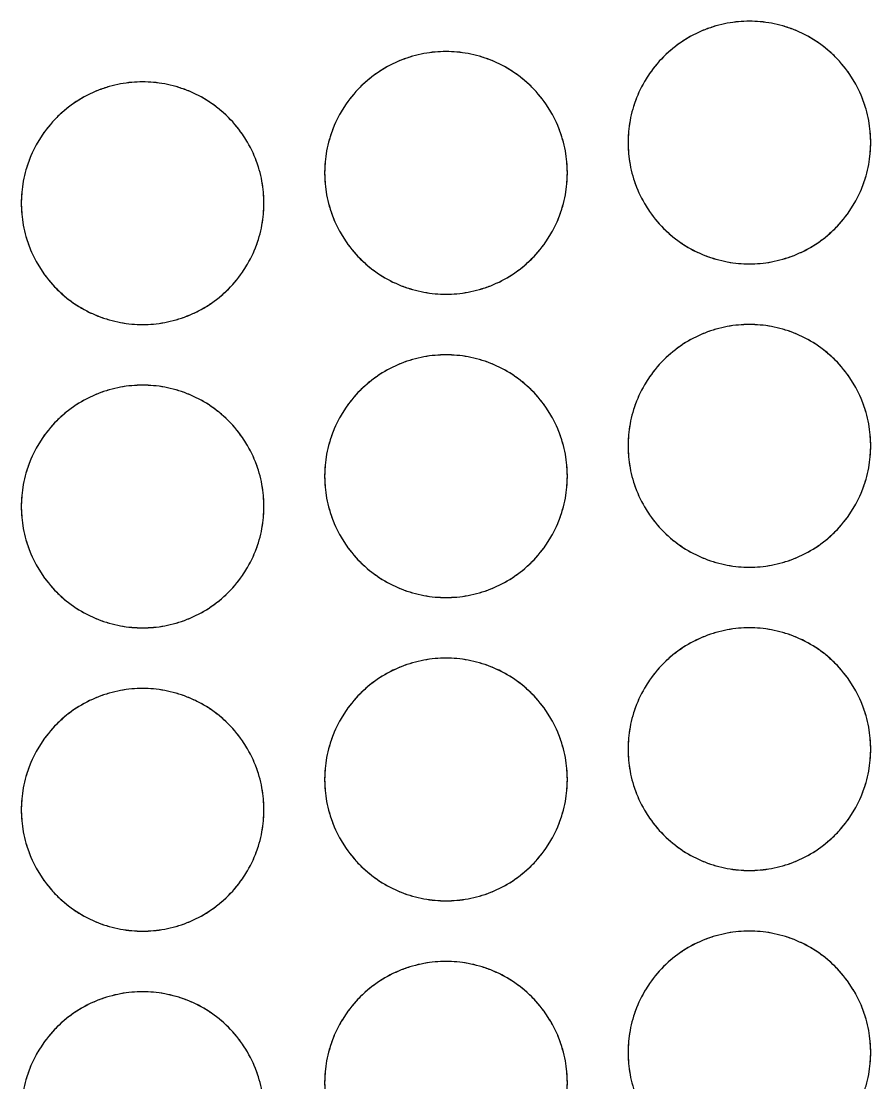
# Model space of a CAD drawing. Extents: x 85 to 185, y 98 to 200.
# Drawn here: x 136.8 to 159.2, y 148.8 to 176.8 of the extents above; entities that cross this region are included whole.
import ezdxf

# ---------------------------------------------------------------- set-up
doc = ezdxf.new("R2010")
doc.units = 0
doc.header["$MEASUREMENT"] = 0
doc.layers.get('0').update_dxf_attribs({"linetype": 'CONTINUOUS'})

msp = doc.modelspace()

# ---------------------------------------------------------------- linework, layer by layer
for points in [[(159.2, 173.6), (159.197, 173.743), (159.187, 173.888), (159.17, 174.034), (159.147, 174.182), (159.132, 174.257), (159.115, 174.331), (159.097, 174.406), (159.076, 174.481), (159.054, 174.555), (159.03, 174.63), (159.004, 174.704), (158.975, 174.778), (158.945, 174.852), (158.913, 174.925), (158.879, 174.998), (158.843, 175.07), (158.804, 175.141), (158.764, 175.212), (158.722, 175.282), (158.678, 175.351), (158.633, 175.419), (158.585, 175.486), (158.536, 175.552), (158.484, 175.617), (158.431, 175.68), (158.377, 175.743), (158.321, 175.803), (158.263, 175.863), (158.203, 175.921), (158.143, 175.977), (158.08, 176.031), (158.017, 176.084), (157.952, 176.136), (157.886, 176.185), (157.819, 176.233), (157.751, 176.278), (157.682, 176.322), (157.612, 176.364), (157.541, 176.404), (157.47, 176.443), (157.398, 176.479), (157.325, 176.513), (157.252, 176.545), (157.178, 176.575), (157.104, 176.604), (157.03, 176.63), (156.955, 176.654), (156.881, 176.676), (156.806, 176.697), (156.731, 176.715), (156.657, 176.732), (156.582, 176.747), (156.434, 176.77), (156.288, 176.787), (156.143, 176.797), (156, 176.8), (155.857, 176.797), (155.712, 176.787), (155.566, 176.77), (155.418, 176.747), (155.343, 176.732), (155.269, 176.715), (155.194, 176.697), (155.119, 176.676), (155.045, 176.654), (154.97, 176.63), (154.896, 176.604), (154.822, 176.575), (154.748, 176.545), (154.675, 176.513), (154.602, 176.479), (154.53, 176.443), (154.459, 176.404), (154.388, 176.364), (154.318, 176.322), (154.249, 176.278), (154.181, 176.233), (154.114, 176.185), (154.048, 176.136), (153.983, 176.084), (153.92, 176.031), (153.857, 175.977), (153.797, 175.921), (153.737, 175.863), (153.679, 175.803), (153.623, 175.743), (153.569, 175.68), (153.516, 175.617), (153.464, 175.552), (153.415, 175.486), (153.367, 175.419), (153.322, 175.351), (153.278, 175.282), (153.236, 175.212), (153.196, 175.141), (153.157, 175.07), (153.121, 174.998), (153.087, 174.925), (153.055, 174.852), (153.025, 174.778), (152.996, 174.704), (152.97, 174.63), (152.946, 174.555), (152.924, 174.481), (152.903, 174.406), (152.885, 174.331), (152.868, 174.257), (152.853, 174.182), (152.83, 174.034), (152.813, 173.888), (152.803, 173.743), (152.8, 173.6), (152.803, 173.457), (152.813, 173.312), (152.83, 173.166), (152.853, 173.018), (152.868, 172.943), (152.885, 172.869), (152.903, 172.794), (152.924, 172.719), (152.946, 172.645), (152.97, 172.57), (152.996, 172.496), (153.025, 172.422), (153.055, 172.348), (153.087, 172.275), (153.121, 172.202), (153.157, 172.13), (153.196, 172.059), (153.236, 171.988), (153.278, 171.918), (153.322, 171.849), (153.367, 171.781), (153.415, 171.714), (153.464, 171.648), (153.516, 171.583), (153.569, 171.52), (153.623, 171.457), (153.679, 171.397), (153.737, 171.337), (153.797, 171.279), (153.857, 171.223), (153.92, 171.169), (153.983, 171.116), (154.048, 171.064), (154.114, 171.015), (154.181, 170.967), (154.249, 170.922), (154.318, 170.878), (154.388, 170.836), (154.459, 170.796), (154.53, 170.757), (154.602, 170.721), (154.675, 170.687), (154.748, 170.655), (154.822, 170.625), (154.896, 170.596), (154.97, 170.57), (155.045, 170.546), (155.119, 170.524), (155.194, 170.503), (155.269, 170.485), (155.343, 170.468), (155.418, 170.453), (155.566, 170.43), (155.712, 170.413), (155.857, 170.403), (156, 170.4), (156.143, 170.403), (156.288, 170.413), (156.434, 170.43), (156.582, 170.453), (156.657, 170.468), (156.731, 170.485), (156.806, 170.503), (156.881, 170.524), (156.955, 170.546), (157.03, 170.57), (157.104, 170.596), (157.178, 170.625), (157.252, 170.655), (157.325, 170.687), (157.398, 170.721), (157.47, 170.757), (157.541, 170.796), (157.612, 170.836), (157.682, 170.878), (157.751, 170.922), (157.819, 170.967), (157.886, 171.015), (157.952, 171.064), (158.017, 171.116), (158.08, 171.169), (158.143, 171.223), (158.203, 171.279), (158.263, 171.337), (158.321, 171.397), (158.377, 171.457), (158.431, 171.52), (158.484, 171.583), (158.536, 171.648), (158.585, 171.714), (158.633, 171.781), (158.678, 171.849), (158.722, 171.918), (158.764, 171.988), (158.804, 172.059), (158.843, 172.13), (158.879, 172.202), (158.913, 172.275), (158.945, 172.348), (158.975, 172.422), (159.004, 172.496), (159.03, 172.57), (159.054, 172.645), (159.076, 172.719), (159.097, 172.794), (159.115, 172.869), (159.132, 172.943), (159.147, 173.018), (159.17, 173.166), (159.187, 173.312), (159.197, 173.457), (159.2, 173.6)], [(151.2, 172.8), (151.197, 172.943), (151.187, 173.088), (151.17, 173.234), (151.147, 173.382), (151.132, 173.457), (151.115, 173.531), (151.097, 173.606), (151.076, 173.681), (151.054, 173.755), (151.03, 173.83), (151.004, 173.904), (150.975, 173.978), (150.945, 174.052), (150.913, 174.125), (150.879, 174.198), (150.843, 174.27), (150.804, 174.341), (150.764, 174.412), (150.722, 174.482), (150.678, 174.551), (150.633, 174.619), (150.585, 174.686), (150.536, 174.752), (150.484, 174.817), (150.431, 174.88), (150.377, 174.943), (150.321, 175.003), (150.263, 175.063), (150.203, 175.121), (150.143, 175.177), (150.08, 175.231), (150.017, 175.284), (149.952, 175.336), (149.886, 175.385), (149.819, 175.433), (149.751, 175.478), (149.682, 175.522), (149.612, 175.564), (149.541, 175.604), (149.47, 175.643), (149.398, 175.679), (149.325, 175.713), (149.252, 175.745), (149.178, 175.775), (149.104, 175.804), (149.03, 175.83), (148.955, 175.854), (148.881, 175.876), (148.806, 175.897), (148.731, 175.915), (148.657, 175.932), (148.582, 175.947), (148.434, 175.97), (148.288, 175.987), (148.143, 175.997), (148, 176), (147.857, 175.997), (147.712, 175.987), (147.566, 175.97), (147.418, 175.947), (147.343, 175.932), (147.269, 175.915), (147.194, 175.897), (147.119, 175.876), (147.045, 175.854), (146.97, 175.83), (146.896, 175.804), (146.822, 175.775), (146.748, 175.745), (146.675, 175.713), (146.602, 175.679), (146.53, 175.643), (146.459, 175.604), (146.388, 175.564), (146.318, 175.522), (146.249, 175.478), (146.181, 175.433), (146.114, 175.385), (146.048, 175.336), (145.983, 175.284), (145.92, 175.231), (145.857, 175.177), (145.797, 175.121), (145.737, 175.063), (145.679, 175.003), (145.623, 174.943), (145.569, 174.88), (145.516, 174.817), (145.464, 174.752), (145.415, 174.686), (145.367, 174.619), (145.322, 174.551), (145.278, 174.482), (145.236, 174.412), (145.196, 174.341), (145.157, 174.27), (145.121, 174.198), (145.087, 174.125), (145.055, 174.052), (145.025, 173.978), (144.996, 173.904), (144.97, 173.83), (144.946, 173.755), (144.924, 173.681), (144.903, 173.606), (144.885, 173.531), (144.868, 173.457), (144.853, 173.382), (144.83, 173.234), (144.813, 173.088), (144.803, 172.943), (144.8, 172.8), (144.803, 172.657), (144.813, 172.512), (144.83, 172.366), (144.853, 172.218), (144.868, 172.143), (144.885, 172.069), (144.903, 171.994), (144.924, 171.919), (144.946, 171.845), (144.97, 171.77), (144.996, 171.696), (145.025, 171.622), (145.055, 171.548), (145.087, 171.475), (145.121, 171.402), (145.157, 171.33), (145.196, 171.259), (145.236, 171.188), (145.278, 171.118), (145.322, 171.049), (145.367, 170.981), (145.415, 170.914), (145.464, 170.848), (145.516, 170.783), (145.569, 170.72), (145.623, 170.657), (145.679, 170.597), (145.737, 170.537), (145.797, 170.479), (145.857, 170.423), (145.92, 170.369), (145.983, 170.316), (146.048, 170.264), (146.114, 170.215), (146.181, 170.167), (146.249, 170.122), (146.318, 170.078), (146.388, 170.036), (146.459, 169.996), (146.53, 169.957), (146.602, 169.921), (146.675, 169.887), (146.748, 169.855), (146.822, 169.825), (146.896, 169.796), (146.97, 169.77), (147.045, 169.746), (147.119, 169.724), (147.194, 169.703), (147.269, 169.685), (147.343, 169.668), (147.418, 169.653), (147.566, 169.63), (147.712, 169.613), (147.857, 169.603), (148, 169.6), (148.143, 169.603), (148.288, 169.613), (148.434, 169.63), (148.582, 169.653), (148.657, 169.668), (148.731, 169.685), (148.806, 169.703), (148.881, 169.724), (148.955, 169.746), (149.03, 169.77), (149.104, 169.796), (149.178, 169.825), (149.252, 169.855), (149.325, 169.887), (149.398, 169.921), (149.47, 169.957), (149.541, 169.996), (149.612, 170.036), (149.682, 170.078), (149.751, 170.122), (149.819, 170.167), (149.886, 170.215), (149.952, 170.264), (150.017, 170.316), (150.08, 170.369), (150.143, 170.423), (150.203, 170.479), (150.263, 170.537), (150.321, 170.597), (150.377, 170.657), (150.431, 170.72), (150.484, 170.783), (150.536, 170.848), (150.585, 170.914), (150.633, 170.981), (150.678, 171.049), (150.722, 171.118), (150.764, 171.188), (150.804, 171.259), (150.843, 171.33), (150.879, 171.402), (150.913, 171.475), (150.945, 171.548), (150.975, 171.622), (151.004, 171.696), (151.03, 171.77), (151.054, 171.845), (151.076, 171.919), (151.097, 171.994), (151.115, 172.069), (151.132, 172.143), (151.147, 172.218), (151.17, 172.366), (151.187, 172.512), (151.197, 172.657), (151.2, 172.8)], [(143.2, 172), (143.197, 172.143), (143.187, 172.288), (143.17, 172.434), (143.147, 172.582), (143.132, 172.657), (143.115, 172.731), (143.097, 172.806), (143.076, 172.881), (143.054, 172.955), (143.03, 173.03), (143.004, 173.104), (142.975, 173.178), (142.945, 173.252), (142.913, 173.325), (142.879, 173.398), (142.843, 173.47), (142.804, 173.541), (142.764, 173.612), (142.722, 173.682), (142.678, 173.751), (142.633, 173.819), (142.585, 173.886), (142.536, 173.952), (142.484, 174.017), (142.431, 174.08), (142.377, 174.143), (142.321, 174.203), (142.263, 174.263), (142.203, 174.321), (142.143, 174.377), (142.08, 174.431), (142.017, 174.484), (141.952, 174.536), (141.886, 174.585), (141.819, 174.633), (141.751, 174.678), (141.682, 174.722), (141.612, 174.764), (141.541, 174.804), (141.47, 174.843), (141.398, 174.879), (141.325, 174.913), (141.252, 174.945), (141.178, 174.975), (141.104, 175.004), (141.03, 175.03), (140.955, 175.054), (140.881, 175.076), (140.806, 175.097), (140.731, 175.115), (140.657, 175.132), (140.582, 175.147), (140.434, 175.17), (140.288, 175.187), (140.143, 175.197), (140, 175.2), (139.857, 175.197), (139.712, 175.187), (139.566, 175.17), (139.418, 175.147), (139.343, 175.132), (139.269, 175.115), (139.194, 175.097), (139.119, 175.076), (139.045, 175.054), (138.97, 175.03), (138.896, 175.004), (138.822, 174.975), (138.748, 174.945), (138.675, 174.913), (138.602, 174.879), (138.53, 174.843), (138.459, 174.804), (138.388, 174.764), (138.318, 174.722), (138.249, 174.678), (138.181, 174.633), (138.114, 174.585), (138.048, 174.536), (137.983, 174.484), (137.92, 174.431), (137.857, 174.377), (137.797, 174.321), (137.737, 174.263), (137.679, 174.203), (137.623, 174.143), (137.569, 174.08), (137.516, 174.017), (137.464, 173.952), (137.415, 173.886), (137.367, 173.819), (137.322, 173.751), (137.278, 173.682), (137.236, 173.612), (137.196, 173.541), (137.157, 173.47), (137.121, 173.398), (137.087, 173.325), (137.055, 173.252), (137.025, 173.178), (136.996, 173.104), (136.97, 173.03), (136.946, 172.955), (136.924, 172.881), (136.903, 172.806), (136.885, 172.731), (136.868, 172.657), (136.853, 172.582), (136.83, 172.434), (136.813, 172.288), (136.803, 172.143), (136.8, 172), (136.803, 171.857), (136.813, 171.712), (136.83, 171.566), (136.853, 171.418), (136.868, 171.343), (136.885, 171.269), (136.903, 171.194), (136.924, 171.119), (136.946, 171.045), (136.97, 170.97), (136.996, 170.896), (137.025, 170.822), (137.055, 170.748), (137.087, 170.675), (137.121, 170.602), (137.157, 170.53), (137.196, 170.459), (137.236, 170.388), (137.278, 170.318), (137.322, 170.249), (137.367, 170.181), (137.415, 170.114), (137.464, 170.048), (137.516, 169.983), (137.569, 169.92), (137.623, 169.857), (137.679, 169.797), (137.737, 169.737), (137.797, 169.679), (137.857, 169.623), (137.92, 169.569), (137.983, 169.516), (138.048, 169.464), (138.114, 169.415), (138.181, 169.367), (138.249, 169.322), (138.318, 169.278), (138.388, 169.236), (138.459, 169.196), (138.53, 169.157), (138.602, 169.121), (138.675, 169.087), (138.748, 169.055), (138.822, 169.025), (138.896, 168.996), (138.97, 168.97), (139.045, 168.946), (139.119, 168.924), (139.194, 168.903), (139.269, 168.885), (139.343, 168.868), (139.418, 168.853), (139.566, 168.83), (139.712, 168.813), (139.857, 168.803), (140, 168.8), (140.143, 168.803), (140.288, 168.813), (140.434, 168.83), (140.582, 168.853), (140.657, 168.868), (140.731, 168.885), (140.806, 168.903), (140.881, 168.924), (140.955, 168.946), (141.03, 168.97), (141.104, 168.996), (141.178, 169.025), (141.252, 169.055), (141.325, 169.087), (141.398, 169.121), (141.47, 169.157), (141.541, 169.196), (141.612, 169.236), (141.682, 169.278), (141.751, 169.322), (141.819, 169.367), (141.886, 169.415), (141.952, 169.464), (142.017, 169.516), (142.08, 169.569), (142.143, 169.623), (142.203, 169.679), (142.263, 169.737), (142.321, 169.797), (142.377, 169.857), (142.431, 169.92), (142.484, 169.983), (142.536, 170.048), (142.585, 170.114), (142.633, 170.181), (142.678, 170.249), (142.722, 170.318), (142.764, 170.388), (142.804, 170.459), (142.843, 170.53), (142.879, 170.602), (142.913, 170.675), (142.945, 170.748), (142.975, 170.822), (143.004, 170.896), (143.03, 170.97), (143.054, 171.045), (143.076, 171.119), (143.097, 171.194), (143.115, 171.269), (143.132, 171.343), (143.147, 171.418), (143.17, 171.566), (143.187, 171.712), (143.197, 171.857), (143.2, 172)], [(159.2, 165.6), (159.197, 165.743), (159.187, 165.888), (159.17, 166.034), (159.147, 166.182), (159.132, 166.257), (159.115, 166.331), (159.097, 166.406), (159.076, 166.481), (159.054, 166.555), (159.03, 166.63), (159.004, 166.704), (158.975, 166.778), (158.945, 166.852), (158.913, 166.925), (158.879, 166.998), (158.843, 167.07), (158.804, 167.141), (158.764, 167.212), (158.722, 167.282), (158.678, 167.351), (158.633, 167.419), (158.585, 167.486), (158.536, 167.552), (158.484, 167.617), (158.431, 167.68), (158.377, 167.743), (158.321, 167.803), (158.263, 167.863), (158.203, 167.921), (158.143, 167.977), (158.08, 168.031), (158.017, 168.084), (157.952, 168.136), (157.886, 168.185), (157.819, 168.233), (157.751, 168.278), (157.682, 168.322), (157.612, 168.364), (157.541, 168.404), (157.47, 168.443), (157.398, 168.479), (157.325, 168.513), (157.252, 168.545), (157.178, 168.575), (157.104, 168.604), (157.03, 168.63), (156.955, 168.654), (156.881, 168.676), (156.806, 168.697), (156.731, 168.715), (156.657, 168.732), (156.582, 168.747), (156.434, 168.77), (156.288, 168.787), (156.143, 168.797), (156, 168.8), (155.857, 168.797), (155.712, 168.787), (155.566, 168.77), (155.418, 168.747), (155.343, 168.732), (155.269, 168.715), (155.194, 168.697), (155.119, 168.676), (155.045, 168.654), (154.97, 168.63), (154.896, 168.604), (154.822, 168.575), (154.748, 168.545), (154.675, 168.513), (154.602, 168.479), (154.53, 168.443), (154.459, 168.404), (154.388, 168.364), (154.318, 168.322), (154.249, 168.278), (154.181, 168.233), (154.114, 168.185), (154.048, 168.136), (153.983, 168.084), (153.92, 168.031), (153.857, 167.977), (153.797, 167.921), (153.737, 167.863), (153.679, 167.803), (153.623, 167.743), (153.569, 167.68), (153.516, 167.617), (153.464, 167.552), (153.415, 167.486), (153.367, 167.419), (153.322, 167.351), (153.278, 167.282), (153.236, 167.212), (153.196, 167.141), (153.157, 167.07), (153.121, 166.998), (153.087, 166.925), (153.055, 166.852), (153.025, 166.778), (152.996, 166.704), (152.97, 166.63), (152.946, 166.555), (152.924, 166.481), (152.903, 166.406), (152.885, 166.331), (152.868, 166.257), (152.853, 166.182), (152.83, 166.034), (152.813, 165.888), (152.803, 165.743), (152.8, 165.6), (152.803, 165.457), (152.813, 165.312), (152.83, 165.166), (152.853, 165.018), (152.868, 164.943), (152.885, 164.869), (152.903, 164.794), (152.924, 164.719), (152.946, 164.645), (152.97, 164.57), (152.996, 164.496), (153.025, 164.422), (153.055, 164.348), (153.087, 164.275), (153.121, 164.202), (153.157, 164.13), (153.196, 164.059), (153.236, 163.988), (153.278, 163.918), (153.322, 163.849), (153.367, 163.781), (153.415, 163.714), (153.464, 163.648), (153.516, 163.583), (153.569, 163.52), (153.623, 163.457), (153.679, 163.397), (153.737, 163.337), (153.797, 163.279), (153.857, 163.223), (153.92, 163.169), (153.983, 163.116), (154.048, 163.064), (154.114, 163.015), (154.181, 162.967), (154.249, 162.922), (154.318, 162.878), (154.388, 162.836), (154.459, 162.796), (154.53, 162.757), (154.602, 162.721), (154.675, 162.687), (154.748, 162.655), (154.822, 162.625), (154.896, 162.596), (154.97, 162.57), (155.045, 162.546), (155.119, 162.524), (155.194, 162.503), (155.269, 162.485), (155.343, 162.468), (155.418, 162.453), (155.566, 162.43), (155.712, 162.413), (155.857, 162.403), (156, 162.4), (156.143, 162.403), (156.288, 162.413), (156.434, 162.43), (156.582, 162.453), (156.657, 162.468), (156.731, 162.485), (156.806, 162.503), (156.881, 162.524), (156.955, 162.546), (157.03, 162.57), (157.104, 162.596), (157.178, 162.625), (157.252, 162.655), (157.325, 162.687), (157.398, 162.721), (157.47, 162.757), (157.541, 162.796), (157.612, 162.836), (157.682, 162.878), (157.751, 162.922), (157.819, 162.967), (157.886, 163.015), (157.952, 163.064), (158.017, 163.116), (158.08, 163.169), (158.143, 163.223), (158.203, 163.279), (158.263, 163.337), (158.321, 163.397), (158.377, 163.457), (158.431, 163.52), (158.484, 163.583), (158.536, 163.648), (158.585, 163.714), (158.633, 163.781), (158.678, 163.849), (158.722, 163.918), (158.764, 163.988), (158.804, 164.059), (158.843, 164.13), (158.879, 164.202), (158.913, 164.275), (158.945, 164.348), (158.975, 164.422), (159.004, 164.496), (159.03, 164.57), (159.054, 164.645), (159.076, 164.719), (159.097, 164.794), (159.115, 164.869), (159.132, 164.943), (159.147, 165.018), (159.17, 165.166), (159.187, 165.312), (159.197, 165.457), (159.2, 165.6)], [(151.2, 164.8), (151.197, 164.943), (151.187, 165.088), (151.17, 165.234), (151.147, 165.382), (151.132, 165.457), (151.115, 165.531), (151.097, 165.606), (151.076, 165.681), (151.054, 165.755), (151.03, 165.83), (151.004, 165.904), (150.975, 165.978), (150.945, 166.052), (150.913, 166.125), (150.879, 166.198), (150.843, 166.27), (150.804, 166.341), (150.764, 166.412), (150.722, 166.482), (150.678, 166.551), (150.633, 166.619), (150.585, 166.686), (150.536, 166.752), (150.484, 166.817), (150.431, 166.88), (150.377, 166.943), (150.321, 167.003), (150.263, 167.063), (150.203, 167.121), (150.143, 167.177), (150.08, 167.231), (150.017, 167.284), (149.952, 167.336), (149.886, 167.385), (149.819, 167.433), (149.751, 167.478), (149.682, 167.522), (149.612, 167.564), (149.541, 167.604), (149.47, 167.643), (149.398, 167.679), (149.325, 167.713), (149.252, 167.745), (149.178, 167.775), (149.104, 167.804), (149.03, 167.83), (148.955, 167.854), (148.881, 167.876), (148.806, 167.897), (148.731, 167.915), (148.657, 167.932), (148.582, 167.947), (148.434, 167.97), (148.288, 167.987), (148.143, 167.997), (148, 168), (147.857, 167.997), (147.712, 167.987), (147.566, 167.97), (147.418, 167.947), (147.343, 167.932), (147.269, 167.915), (147.194, 167.897), (147.119, 167.876), (147.045, 167.854), (146.97, 167.83), (146.896, 167.804), (146.822, 167.775), (146.748, 167.745), (146.675, 167.713), (146.602, 167.679), (146.53, 167.643), (146.459, 167.604), (146.388, 167.564), (146.318, 167.522), (146.249, 167.478), (146.181, 167.433), (146.114, 167.385), (146.048, 167.336), (145.983, 167.284), (145.92, 167.231), (145.857, 167.177), (145.797, 167.121), (145.737, 167.063), (145.679, 167.003), (145.623, 166.943), (145.569, 166.88), (145.516, 166.817), (145.464, 166.752), (145.415, 166.686), (145.367, 166.619), (145.322, 166.551), (145.278, 166.482), (145.236, 166.412), (145.196, 166.341), (145.157, 166.27), (145.121, 166.198), (145.087, 166.125), (145.055, 166.052), (145.025, 165.978), (144.996, 165.904), (144.97, 165.83), (144.946, 165.755), (144.924, 165.681), (144.903, 165.606), (144.885, 165.531), (144.868, 165.457), (144.853, 165.382), (144.83, 165.234), (144.813, 165.088), (144.803, 164.943), (144.8, 164.8), (144.803, 164.657), (144.813, 164.512), (144.83, 164.366), (144.853, 164.218), (144.868, 164.143), (144.885, 164.069), (144.903, 163.994), (144.924, 163.919), (144.946, 163.845), (144.97, 163.77), (144.996, 163.696), (145.025, 163.622), (145.055, 163.548), (145.087, 163.475), (145.121, 163.402), (145.157, 163.33), (145.196, 163.259), (145.236, 163.188), (145.278, 163.118), (145.322, 163.049), (145.367, 162.981), (145.415, 162.914), (145.464, 162.848), (145.516, 162.783), (145.569, 162.72), (145.623, 162.657), (145.679, 162.597), (145.737, 162.537), (145.797, 162.479), (145.857, 162.423), (145.92, 162.369), (145.983, 162.316), (146.048, 162.264), (146.114, 162.215), (146.181, 162.167), (146.249, 162.122), (146.318, 162.078), (146.388, 162.036), (146.459, 161.996), (146.53, 161.957), (146.602, 161.921), (146.675, 161.887), (146.748, 161.855), (146.822, 161.825), (146.896, 161.796), (146.97, 161.77), (147.045, 161.746), (147.119, 161.724), (147.194, 161.703), (147.269, 161.685), (147.343, 161.668), (147.418, 161.653), (147.566, 161.63), (147.712, 161.613), (147.857, 161.603), (148, 161.6), (148.143, 161.603), (148.288, 161.613), (148.434, 161.63), (148.582, 161.653), (148.657, 161.668), (148.731, 161.685), (148.806, 161.703), (148.881, 161.724), (148.955, 161.746), (149.03, 161.77), (149.104, 161.796), (149.178, 161.825), (149.252, 161.855), (149.325, 161.887), (149.398, 161.921), (149.47, 161.957), (149.541, 161.996), (149.612, 162.036), (149.682, 162.078), (149.751, 162.122), (149.819, 162.167), (149.886, 162.215), (149.952, 162.264), (150.017, 162.316), (150.08, 162.369), (150.143, 162.423), (150.203, 162.479), (150.263, 162.537), (150.321, 162.597), (150.377, 162.657), (150.431, 162.72), (150.484, 162.783), (150.536, 162.848), (150.585, 162.914), (150.633, 162.981), (150.678, 163.049), (150.722, 163.118), (150.764, 163.188), (150.804, 163.259), (150.843, 163.33), (150.879, 163.402), (150.913, 163.475), (150.945, 163.548), (150.975, 163.622), (151.004, 163.696), (151.03, 163.77), (151.054, 163.845), (151.076, 163.919), (151.097, 163.994), (151.115, 164.069), (151.132, 164.143), (151.147, 164.218), (151.17, 164.366), (151.187, 164.512), (151.197, 164.657), (151.2, 164.8)], [(143.2, 164), (143.197, 164.143), (143.187, 164.288), (143.17, 164.434), (143.147, 164.582), (143.132, 164.657), (143.115, 164.731), (143.097, 164.806), (143.076, 164.881), (143.054, 164.955), (143.03, 165.03), (143.004, 165.104), (142.975, 165.178), (142.945, 165.252), (142.913, 165.325), (142.879, 165.398), (142.843, 165.47), (142.804, 165.541), (142.764, 165.612), (142.722, 165.682), (142.678, 165.751), (142.633, 165.819), (142.585, 165.886), (142.536, 165.952), (142.484, 166.017), (142.431, 166.08), (142.377, 166.143), (142.321, 166.203), (142.263, 166.263), (142.203, 166.321), (142.143, 166.377), (142.08, 166.431), (142.017, 166.484), (141.952, 166.536), (141.886, 166.585), (141.819, 166.633), (141.751, 166.678), (141.682, 166.722), (141.612, 166.764), (141.541, 166.804), (141.47, 166.843), (141.398, 166.879), (141.325, 166.913), (141.252, 166.945), (141.178, 166.975), (141.104, 167.004), (141.03, 167.03), (140.955, 167.054), (140.881, 167.076), (140.806, 167.097), (140.731, 167.115), (140.657, 167.132), (140.582, 167.147), (140.434, 167.17), (140.288, 167.187), (140.143, 167.197), (140, 167.2), (139.857, 167.197), (139.712, 167.187), (139.566, 167.17), (139.418, 167.147), (139.343, 167.132), (139.269, 167.115), (139.194, 167.097), (139.119, 167.076), (139.045, 167.054), (138.97, 167.03), (138.896, 167.004), (138.822, 166.975), (138.748, 166.945), (138.675, 166.913), (138.602, 166.879), (138.53, 166.843), (138.459, 166.804), (138.388, 166.764), (138.318, 166.722), (138.249, 166.678), (138.181, 166.633), (138.114, 166.585), (138.048, 166.536), (137.983, 166.484), (137.92, 166.431), (137.857, 166.377), (137.797, 166.321), (137.737, 166.263), (137.679, 166.203), (137.623, 166.143), (137.569, 166.08), (137.516, 166.017), (137.464, 165.952), (137.415, 165.886), (137.367, 165.819), (137.322, 165.751), (137.278, 165.682), (137.236, 165.612), (137.196, 165.541), (137.157, 165.47), (137.121, 165.398), (137.087, 165.325), (137.055, 165.252), (137.025, 165.178), (136.996, 165.104), (136.97, 165.03), (136.946, 164.955), (136.924, 164.881), (136.903, 164.806), (136.885, 164.731), (136.868, 164.657), (136.853, 164.582), (136.83, 164.434), (136.813, 164.288), (136.803, 164.143), (136.8, 164), (136.803, 163.857), (136.813, 163.712), (136.83, 163.566), (136.853, 163.418), (136.868, 163.343), (136.885, 163.269), (136.903, 163.194), (136.924, 163.119), (136.946, 163.045), (136.97, 162.97), (136.996, 162.896), (137.025, 162.822), (137.055, 162.748), (137.087, 162.675), (137.121, 162.602), (137.157, 162.53), (137.196, 162.459), (137.236, 162.388), (137.278, 162.318), (137.322, 162.249), (137.367, 162.181), (137.415, 162.114), (137.464, 162.048), (137.516, 161.983), (137.569, 161.92), (137.623, 161.857), (137.679, 161.797), (137.737, 161.737), (137.797, 161.679), (137.857, 161.623), (137.92, 161.569), (137.983, 161.516), (138.048, 161.464), (138.114, 161.415), (138.181, 161.367), (138.249, 161.322), (138.318, 161.278), (138.388, 161.236), (138.459, 161.196), (138.53, 161.157), (138.602, 161.121), (138.675, 161.087), (138.748, 161.055), (138.822, 161.025), (138.896, 160.996), (138.97, 160.97), (139.045, 160.946), (139.119, 160.924), (139.194, 160.903), (139.269, 160.885), (139.343, 160.868), (139.418, 160.853), (139.566, 160.83), (139.712, 160.813), (139.857, 160.803), (140, 160.8), (140.143, 160.803), (140.288, 160.813), (140.434, 160.83), (140.582, 160.853), (140.657, 160.868), (140.731, 160.885), (140.806, 160.903), (140.881, 160.924), (140.955, 160.946), (141.03, 160.97), (141.104, 160.996), (141.178, 161.025), (141.252, 161.055), (141.325, 161.087), (141.398, 161.121), (141.47, 161.157), (141.541, 161.196), (141.612, 161.236), (141.682, 161.278), (141.751, 161.322), (141.819, 161.367), (141.886, 161.415), (141.952, 161.464), (142.017, 161.516), (142.08, 161.569), (142.143, 161.623), (142.203, 161.679), (142.263, 161.737), (142.321, 161.797), (142.377, 161.857), (142.431, 161.92), (142.484, 161.983), (142.536, 162.048), (142.585, 162.114), (142.633, 162.181), (142.678, 162.249), (142.722, 162.318), (142.764, 162.388), (142.804, 162.459), (142.843, 162.53), (142.879, 162.602), (142.913, 162.675), (142.945, 162.748), (142.975, 162.822), (143.004, 162.896), (143.03, 162.97), (143.054, 163.045), (143.076, 163.119), (143.097, 163.194), (143.115, 163.269), (143.132, 163.343), (143.147, 163.418), (143.17, 163.566), (143.187, 163.712), (143.197, 163.857), (143.2, 164)], [(159.2, 157.6), (159.197, 157.743), (159.187, 157.888), (159.17, 158.034), (159.147, 158.182), (159.132, 158.257), (159.115, 158.331), (159.097, 158.406), (159.076, 158.481), (159.054, 158.555), (159.03, 158.63), (159.004, 158.704), (158.975, 158.778), (158.945, 158.852), (158.913, 158.925), (158.879, 158.998), (158.843, 159.07), (158.804, 159.141), (158.764, 159.212), (158.722, 159.282), (158.678, 159.351), (158.633, 159.419), (158.585, 159.486), (158.536, 159.552), (158.484, 159.617), (158.431, 159.68), (158.377, 159.743), (158.321, 159.803), (158.263, 159.863), (158.203, 159.921), (158.143, 159.977), (158.08, 160.031), (158.017, 160.084), (157.952, 160.136), (157.886, 160.185), (157.819, 160.233), (157.751, 160.278), (157.682, 160.322), (157.612, 160.364), (157.541, 160.404), (157.47, 160.443), (157.398, 160.479), (157.325, 160.513), (157.252, 160.545), (157.178, 160.575), (157.104, 160.604), (157.03, 160.63), (156.955, 160.654), (156.881, 160.676), (156.806, 160.697), (156.731, 160.715), (156.657, 160.732), (156.582, 160.747), (156.434, 160.77), (156.288, 160.787), (156.143, 160.797), (156, 160.8), (155.857, 160.797), (155.712, 160.787), (155.566, 160.77), (155.418, 160.747), (155.343, 160.732), (155.269, 160.715), (155.194, 160.697), (155.119, 160.676), (155.045, 160.654), (154.97, 160.63), (154.896, 160.604), (154.822, 160.575), (154.748, 160.545), (154.675, 160.513), (154.602, 160.479), (154.53, 160.443), (154.459, 160.404), (154.388, 160.364), (154.318, 160.322), (154.249, 160.278), (154.181, 160.233), (154.114, 160.185), (154.048, 160.136), (153.983, 160.084), (153.92, 160.031), (153.857, 159.977), (153.797, 159.921), (153.737, 159.863), (153.679, 159.803), (153.623, 159.743), (153.569, 159.68), (153.516, 159.617), (153.464, 159.552), (153.415, 159.486), (153.367, 159.419), (153.322, 159.351), (153.278, 159.282), (153.236, 159.212), (153.196, 159.141), (153.157, 159.07), (153.121, 158.998), (153.087, 158.925), (153.055, 158.852), (153.025, 158.778), (152.996, 158.704), (152.97, 158.63), (152.946, 158.555), (152.924, 158.481), (152.903, 158.406), (152.885, 158.331), (152.868, 158.257), (152.853, 158.182), (152.83, 158.034), (152.813, 157.888), (152.803, 157.743), (152.8, 157.6), (152.803, 157.457), (152.813, 157.312), (152.83, 157.166), (152.853, 157.018), (152.868, 156.943), (152.885, 156.869), (152.903, 156.794), (152.924, 156.719), (152.946, 156.645), (152.97, 156.57), (152.996, 156.496), (153.025, 156.422), (153.055, 156.348), (153.087, 156.275), (153.121, 156.202), (153.157, 156.13), (153.196, 156.059), (153.236, 155.988), (153.278, 155.918), (153.322, 155.849), (153.367, 155.781), (153.415, 155.714), (153.464, 155.648), (153.516, 155.583), (153.569, 155.52), (153.623, 155.457), (153.679, 155.397), (153.737, 155.337), (153.797, 155.279), (153.857, 155.223), (153.92, 155.169), (153.983, 155.116), (154.048, 155.064), (154.114, 155.015), (154.181, 154.967), (154.249, 154.922), (154.318, 154.878), (154.388, 154.836), (154.459, 154.796), (154.53, 154.757), (154.602, 154.721), (154.675, 154.687), (154.748, 154.655), (154.822, 154.625), (154.896, 154.596), (154.97, 154.57), (155.045, 154.546), (155.119, 154.524), (155.194, 154.503), (155.269, 154.485), (155.343, 154.468), (155.418, 154.453), (155.566, 154.43), (155.712, 154.413), (155.857, 154.403), (156, 154.4), (156.143, 154.403), (156.288, 154.413), (156.434, 154.43), (156.582, 154.453), (156.657, 154.468), (156.731, 154.485), (156.806, 154.503), (156.881, 154.524), (156.955, 154.546), (157.03, 154.57), (157.104, 154.596), (157.178, 154.625), (157.252, 154.655), (157.325, 154.687), (157.398, 154.721), (157.47, 154.757), (157.541, 154.796), (157.612, 154.836), (157.682, 154.878), (157.751, 154.922), (157.819, 154.967), (157.886, 155.015), (157.952, 155.064), (158.017, 155.116), (158.08, 155.169), (158.143, 155.223), (158.203, 155.279), (158.263, 155.337), (158.321, 155.397), (158.377, 155.457), (158.431, 155.52), (158.484, 155.583), (158.536, 155.648), (158.585, 155.714), (158.633, 155.781), (158.678, 155.849), (158.722, 155.918), (158.764, 155.988), (158.804, 156.059), (158.843, 156.13), (158.879, 156.202), (158.913, 156.275), (158.945, 156.348), (158.975, 156.422), (159.004, 156.496), (159.03, 156.57), (159.054, 156.645), (159.076, 156.719), (159.097, 156.794), (159.115, 156.869), (159.132, 156.943), (159.147, 157.018), (159.17, 157.166), (159.187, 157.312), (159.197, 157.457), (159.2, 157.6)], [(151.2, 156.8), (151.197, 156.943), (151.187, 157.088), (151.17, 157.234), (151.147, 157.382), (151.132, 157.457), (151.115, 157.531), (151.097, 157.606), (151.076, 157.681), (151.054, 157.755), (151.03, 157.83), (151.004, 157.904), (150.975, 157.978), (150.945, 158.052), (150.913, 158.125), (150.879, 158.198), (150.843, 158.27), (150.804, 158.341), (150.764, 158.412), (150.722, 158.482), (150.678, 158.551), (150.633, 158.619), (150.585, 158.686), (150.536, 158.752), (150.484, 158.817), (150.431, 158.88), (150.377, 158.943), (150.321, 159.003), (150.263, 159.063), (150.203, 159.121), (150.143, 159.177), (150.08, 159.231), (150.017, 159.284), (149.952, 159.336), (149.886, 159.385), (149.819, 159.433), (149.751, 159.478), (149.682, 159.522), (149.612, 159.564), (149.541, 159.604), (149.47, 159.643), (149.398, 159.679), (149.325, 159.713), (149.252, 159.745), (149.178, 159.775), (149.104, 159.804), (149.03, 159.83), (148.955, 159.854), (148.881, 159.876), (148.806, 159.897), (148.731, 159.915), (148.657, 159.932), (148.582, 159.947), (148.434, 159.97), (148.288, 159.987), (148.143, 159.997), (148, 160), (147.857, 159.997), (147.712, 159.987), (147.566, 159.97), (147.418, 159.947), (147.343, 159.932), (147.269, 159.915), (147.194, 159.897), (147.119, 159.876), (147.045, 159.854), (146.97, 159.83), (146.896, 159.804), (146.822, 159.775), (146.748, 159.745), (146.675, 159.713), (146.602, 159.679), (146.53, 159.643), (146.459, 159.604), (146.388, 159.564), (146.318, 159.522), (146.249, 159.478), (146.181, 159.433), (146.114, 159.385), (146.048, 159.336), (145.983, 159.284), (145.92, 159.231), (145.857, 159.177), (145.797, 159.121), (145.737, 159.063), (145.679, 159.003), (145.623, 158.943), (145.569, 158.88), (145.516, 158.817), (145.464, 158.752), (145.415, 158.686), (145.367, 158.619), (145.322, 158.551), (145.278, 158.482), (145.236, 158.412), (145.196, 158.341), (145.157, 158.27), (145.121, 158.198), (145.087, 158.125), (145.055, 158.052), (145.025, 157.978), (144.996, 157.904), (144.97, 157.83), (144.946, 157.755), (144.924, 157.681), (144.903, 157.606), (144.885, 157.531), (144.868, 157.457), (144.853, 157.382), (144.83, 157.234), (144.813, 157.088), (144.803, 156.943), (144.8, 156.8), (144.803, 156.657), (144.813, 156.512), (144.83, 156.366), (144.853, 156.218), (144.868, 156.143), (144.885, 156.069), (144.903, 155.994), (144.924, 155.919), (144.946, 155.845), (144.97, 155.77), (144.996, 155.696), (145.025, 155.622), (145.055, 155.548), (145.087, 155.475), (145.121, 155.402), (145.157, 155.33), (145.196, 155.259), (145.236, 155.188), (145.278, 155.118), (145.322, 155.049), (145.367, 154.981), (145.415, 154.914), (145.464, 154.848), (145.516, 154.783), (145.569, 154.72), (145.623, 154.657), (145.679, 154.597), (145.737, 154.537), (145.797, 154.479), (145.857, 154.423), (145.92, 154.369), (145.983, 154.316), (146.048, 154.264), (146.114, 154.215), (146.181, 154.167), (146.249, 154.122), (146.318, 154.078), (146.388, 154.036), (146.459, 153.996), (146.53, 153.957), (146.602, 153.921), (146.675, 153.887), (146.748, 153.855), (146.822, 153.825), (146.896, 153.796), (146.97, 153.77), (147.045, 153.746), (147.119, 153.724), (147.194, 153.703), (147.269, 153.685), (147.343, 153.668), (147.418, 153.653), (147.566, 153.63), (147.712, 153.613), (147.857, 153.603), (148, 153.6), (148.143, 153.603), (148.288, 153.613), (148.434, 153.63), (148.582, 153.653), (148.657, 153.668), (148.731, 153.685), (148.806, 153.703), (148.881, 153.724), (148.955, 153.746), (149.03, 153.77), (149.104, 153.796), (149.178, 153.825), (149.252, 153.855), (149.325, 153.887), (149.398, 153.921), (149.47, 153.957), (149.541, 153.996), (149.612, 154.036), (149.682, 154.078), (149.751, 154.122), (149.819, 154.167), (149.886, 154.215), (149.952, 154.264), (150.017, 154.316), (150.08, 154.369), (150.143, 154.423), (150.203, 154.479), (150.263, 154.537), (150.321, 154.597), (150.377, 154.657), (150.431, 154.72), (150.484, 154.783), (150.536, 154.848), (150.585, 154.914), (150.633, 154.981), (150.678, 155.049), (150.722, 155.118), (150.764, 155.188), (150.804, 155.259), (150.843, 155.33), (150.879, 155.402), (150.913, 155.475), (150.945, 155.548), (150.975, 155.622), (151.004, 155.696), (151.03, 155.77), (151.054, 155.845), (151.076, 155.919), (151.097, 155.994), (151.115, 156.069), (151.132, 156.143), (151.147, 156.218), (151.17, 156.366), (151.187, 156.512), (151.197, 156.657), (151.2, 156.8)], [(143.2, 156), (143.197, 156.143), (143.187, 156.288), (143.17, 156.434), (143.147, 156.582), (143.132, 156.657), (143.115, 156.731), (143.097, 156.806), (143.076, 156.881), (143.054, 156.955), (143.03, 157.03), (143.004, 157.104), (142.975, 157.178), (142.945, 157.252), (142.913, 157.325), (142.879, 157.398), (142.843, 157.47), (142.804, 157.541), (142.764, 157.612), (142.722, 157.682), (142.678, 157.751), (142.633, 157.819), (142.585, 157.886), (142.536, 157.952), (142.484, 158.017), (142.431, 158.08), (142.377, 158.143), (142.321, 158.203), (142.263, 158.263), (142.203, 158.321), (142.143, 158.377), (142.08, 158.431), (142.017, 158.484), (141.952, 158.536), (141.886, 158.585), (141.819, 158.633), (141.751, 158.678), (141.682, 158.722), (141.612, 158.764), (141.541, 158.804), (141.47, 158.843), (141.398, 158.879), (141.325, 158.913), (141.252, 158.945), (141.178, 158.975), (141.104, 159.004), (141.03, 159.03), (140.955, 159.054), (140.881, 159.076), (140.806, 159.097), (140.731, 159.115), (140.657, 159.132), (140.582, 159.147), (140.434, 159.17), (140.288, 159.187), (140.143, 159.197), (140, 159.2), (139.857, 159.197), (139.712, 159.187), (139.566, 159.17), (139.418, 159.147), (139.343, 159.132), (139.269, 159.115), (139.194, 159.097), (139.119, 159.076), (139.045, 159.054), (138.97, 159.03), (138.896, 159.004), (138.822, 158.975), (138.748, 158.945), (138.675, 158.913), (138.602, 158.879), (138.53, 158.843), (138.459, 158.804), (138.388, 158.764), (138.318, 158.722), (138.249, 158.678), (138.181, 158.633), (138.114, 158.585), (138.048, 158.536), (137.983, 158.484), (137.92, 158.431), (137.857, 158.377), (137.797, 158.321), (137.737, 158.263), (137.679, 158.203), (137.623, 158.143), (137.569, 158.08), (137.516, 158.017), (137.464, 157.952), (137.415, 157.886), (137.367, 157.819), (137.322, 157.751), (137.278, 157.682), (137.236, 157.612), (137.196, 157.541), (137.157, 157.47), (137.121, 157.398), (137.087, 157.325), (137.055, 157.252), (137.025, 157.178), (136.996, 157.104), (136.97, 157.03), (136.946, 156.955), (136.924, 156.881), (136.903, 156.806), (136.885, 156.731), (136.868, 156.657), (136.853, 156.582), (136.83, 156.434), (136.813, 156.288), (136.803, 156.143), (136.8, 156), (136.803, 155.857), (136.813, 155.712), (136.83, 155.566), (136.853, 155.418), (136.868, 155.343), (136.885, 155.269), (136.903, 155.194), (136.924, 155.119), (136.946, 155.045), (136.97, 154.97), (136.996, 154.896), (137.025, 154.822), (137.055, 154.748), (137.087, 154.675), (137.121, 154.602), (137.157, 154.53), (137.196, 154.459), (137.236, 154.388), (137.278, 154.318), (137.322, 154.249), (137.367, 154.181), (137.415, 154.114), (137.464, 154.048), (137.516, 153.983), (137.569, 153.92), (137.623, 153.857), (137.679, 153.797), (137.737, 153.737), (137.797, 153.679), (137.857, 153.623), (137.92, 153.569), (137.983, 153.516), (138.048, 153.464), (138.114, 153.415), (138.181, 153.367), (138.249, 153.322), (138.318, 153.278), (138.388, 153.236), (138.459, 153.196), (138.53, 153.157), (138.602, 153.121), (138.675, 153.087), (138.748, 153.055), (138.822, 153.025), (138.896, 152.996), (138.97, 152.97), (139.045, 152.946), (139.119, 152.924), (139.194, 152.903), (139.269, 152.885), (139.343, 152.868), (139.418, 152.853), (139.566, 152.83), (139.712, 152.813), (139.857, 152.803), (140, 152.8), (140.143, 152.803), (140.288, 152.813), (140.434, 152.83), (140.582, 152.853), (140.657, 152.868), (140.731, 152.885), (140.806, 152.903), (140.881, 152.924), (140.955, 152.946), (141.03, 152.97), (141.104, 152.996), (141.178, 153.025), (141.252, 153.055), (141.325, 153.087), (141.398, 153.121), (141.47, 153.157), (141.541, 153.196), (141.612, 153.236), (141.682, 153.278), (141.751, 153.322), (141.819, 153.367), (141.886, 153.415), (141.952, 153.464), (142.017, 153.516), (142.08, 153.569), (142.143, 153.623), (142.203, 153.679), (142.263, 153.737), (142.321, 153.797), (142.377, 153.857), (142.431, 153.92), (142.484, 153.983), (142.536, 154.048), (142.585, 154.114), (142.633, 154.181), (142.678, 154.249), (142.722, 154.318), (142.764, 154.388), (142.804, 154.459), (142.843, 154.53), (142.879, 154.602), (142.913, 154.675), (142.945, 154.748), (142.975, 154.822), (143.004, 154.896), (143.03, 154.97), (143.054, 155.045), (143.076, 155.119), (143.097, 155.194), (143.115, 155.269), (143.132, 155.343), (143.147, 155.418), (143.17, 155.566), (143.187, 155.712), (143.197, 155.857), (143.2, 156)]]:
    msp.add_lwpolyline(points, close=True)
for points in [[(159.097, 148.794), (159.115, 148.869), (159.132, 148.943), (159.147, 149.018), (159.17, 149.166), (159.187, 149.312), (159.197, 149.457), (159.2, 149.6), (159.2, 149.6), (159.197, 149.743), (159.187, 149.888), (159.17, 150.034), (159.147, 150.182), (159.132, 150.257), (159.115, 150.331), (159.097, 150.406), (159.076, 150.481), (159.054, 150.555), (159.03, 150.63), (159.004, 150.704), (158.975, 150.778), (158.945, 150.852), (158.913, 150.925), (158.879, 150.998), (158.843, 151.07), (158.804, 151.141), (158.764, 151.212), (158.722, 151.282), (158.678, 151.351), (158.633, 151.419), (158.585, 151.486), (158.536, 151.552), (158.484, 151.617), (158.431, 151.68), (158.377, 151.743), (158.321, 151.803), (158.263, 151.863), (158.203, 151.921), (158.143, 151.977), (158.08, 152.031), (158.017, 152.084), (157.952, 152.136), (157.886, 152.185), (157.819, 152.233), (157.751, 152.278), (157.682, 152.322), (157.612, 152.364), (157.541, 152.404), (157.47, 152.443), (157.398, 152.479), (157.325, 152.513), (157.252, 152.545), (157.178, 152.575), (157.104, 152.604), (157.03, 152.63), (156.955, 152.654), (156.881, 152.676), (156.806, 152.697), (156.731, 152.715), (156.657, 152.732), (156.582, 152.747), (156.434, 152.77), (156.288, 152.787), (156.143, 152.797), (156, 152.8), (155.857, 152.797), (155.712, 152.787), (155.566, 152.77), (155.418, 152.747), (155.343, 152.732), (155.269, 152.715), (155.194, 152.697), (155.119, 152.676), (155.045, 152.654), (154.97, 152.63), (154.896, 152.604), (154.822, 152.575), (154.748, 152.545), (154.675, 152.513), (154.602, 152.479), (154.53, 152.443), (154.459, 152.404), (154.388, 152.364), (154.318, 152.322), (154.249, 152.278), (154.181, 152.233), (154.114, 152.185), (154.048, 152.136), (153.983, 152.084), (153.92, 152.031), (153.857, 151.977), (153.797, 151.921), (153.737, 151.863), (153.679, 151.803), (153.623, 151.743), (153.569, 151.68), (153.516, 151.617), (153.464, 151.552), (153.415, 151.486), (153.367, 151.419), (153.322, 151.351), (153.278, 151.282), (153.236, 151.212), (153.196, 151.141), (153.157, 151.07), (153.121, 150.998), (153.087, 150.925), (153.055, 150.852), (153.025, 150.778), (152.996, 150.704), (152.97, 150.63), (152.946, 150.555), (152.924, 150.481), (152.903, 150.406), (152.885, 150.331), (152.868, 150.257), (152.853, 150.182), (152.83, 150.034), (152.813, 149.888), (152.803, 149.743), (152.8, 149.6), (152.803, 149.457), (152.813, 149.312), (152.83, 149.166), (152.853, 149.018), (152.868, 148.943), (152.885, 148.869), (152.903, 148.794)], [(151.197, 148.657), (151.2, 148.8), (151.2, 148.8), (151.197, 148.943), (151.187, 149.088), (151.17, 149.234), (151.147, 149.382), (151.132, 149.457), (151.115, 149.531), (151.097, 149.606), (151.076, 149.681), (151.054, 149.755), (151.03, 149.83), (151.004, 149.904), (150.975, 149.978), (150.945, 150.052), (150.913, 150.125), (150.879, 150.198), (150.843, 150.27), (150.804, 150.341), (150.764, 150.412), (150.722, 150.482), (150.678, 150.551), (150.633, 150.619), (150.585, 150.686), (150.536, 150.752), (150.484, 150.817), (150.431, 150.88), (150.377, 150.943), (150.321, 151.003), (150.263, 151.063), (150.203, 151.121), (150.143, 151.177), (150.08, 151.231), (150.017, 151.284), (149.952, 151.336), (149.886, 151.385), (149.819, 151.433), (149.751, 151.478), (149.682, 151.522), (149.612, 151.564), (149.541, 151.604), (149.47, 151.643), (149.398, 151.679), (149.325, 151.713), (149.252, 151.745), (149.178, 151.775), (149.104, 151.804), (149.03, 151.83), (148.955, 151.854), (148.881, 151.876), (148.806, 151.897), (148.731, 151.915), (148.657, 151.932), (148.582, 151.947), (148.434, 151.97), (148.288, 151.987), (148.143, 151.997), (148, 152), (147.857, 151.997), (147.712, 151.987), (147.566, 151.97), (147.418, 151.947), (147.343, 151.932), (147.269, 151.915), (147.194, 151.897), (147.119, 151.876), (147.045, 151.854), (146.97, 151.83), (146.896, 151.804), (146.822, 151.775), (146.748, 151.745), (146.675, 151.713), (146.602, 151.679), (146.53, 151.643), (146.459, 151.604), (146.388, 151.564), (146.318, 151.522), (146.249, 151.478), (146.181, 151.433), (146.114, 151.385), (146.048, 151.336), (145.983, 151.284), (145.92, 151.231), (145.857, 151.177), (145.797, 151.121), (145.737, 151.063), (145.679, 151.003), (145.623, 150.943), (145.569, 150.88), (145.516, 150.817), (145.464, 150.752), (145.415, 150.686), (145.367, 150.619), (145.322, 150.551), (145.278, 150.482), (145.236, 150.412), (145.196, 150.341), (145.157, 150.27), (145.121, 150.198), (145.087, 150.125), (145.055, 150.052), (145.025, 149.978), (144.996, 149.904), (144.97, 149.83), (144.946, 149.755), (144.924, 149.681), (144.903, 149.606), (144.885, 149.531), (144.868, 149.457), (144.853, 149.382), (144.83, 149.234), (144.813, 149.088), (144.803, 148.943), (144.8, 148.8), (144.803, 148.657)], [(143.115, 148.731), (143.097, 148.806), (143.076, 148.881), (143.054, 148.955), (143.03, 149.03), (143.004, 149.104), (142.975, 149.178), (142.945, 149.252), (142.913, 149.325), (142.879, 149.398), (142.843, 149.47), (142.804, 149.541), (142.764, 149.612), (142.722, 149.682), (142.678, 149.751), (142.633, 149.819), (142.585, 149.886), (142.536, 149.952), (142.484, 150.017), (142.431, 150.08), (142.377, 150.143), (142.321, 150.203), (142.263, 150.263), (142.203, 150.321), (142.143, 150.377), (142.08, 150.431), (142.017, 150.484), (141.952, 150.536), (141.886, 150.585), (141.819, 150.633), (141.751, 150.678), (141.682, 150.722), (141.612, 150.764), (141.541, 150.804), (141.47, 150.843), (141.398, 150.879), (141.325, 150.913), (141.252, 150.945), (141.178, 150.975), (141.104, 151.004), (141.03, 151.03), (140.955, 151.054), (140.881, 151.076), (140.806, 151.097), (140.731, 151.115), (140.657, 151.132), (140.582, 151.147), (140.434, 151.17), (140.288, 151.187), (140.143, 151.197), (140, 151.2), (139.857, 151.197), (139.712, 151.187), (139.566, 151.17), (139.418, 151.147), (139.343, 151.132), (139.269, 151.115), (139.194, 151.097), (139.119, 151.076), (139.045, 151.054), (138.97, 151.03), (138.896, 151.004), (138.822, 150.975), (138.748, 150.945), (138.675, 150.913), (138.602, 150.879), (138.53, 150.843), (138.459, 150.804), (138.388, 150.764), (138.318, 150.722), (138.249, 150.678), (138.181, 150.633), (138.114, 150.585), (138.048, 150.536), (137.983, 150.484), (137.92, 150.431), (137.857, 150.377), (137.797, 150.321), (137.737, 150.263), (137.679, 150.203), (137.623, 150.143), (137.569, 150.08), (137.516, 150.017), (137.464, 149.952), (137.415, 149.886), (137.367, 149.819), (137.322, 149.751), (137.278, 149.682), (137.236, 149.612), (137.196, 149.541), (137.157, 149.47), (137.121, 149.398), (137.087, 149.325), (137.055, 149.252), (137.025, 149.178), (136.996, 149.104), (136.97, 149.03), (136.946, 148.955), (136.924, 148.881), (136.903, 148.806), (136.885, 148.731)]]:
    msp.add_lwpolyline(points)
for points in [[(156, 176.8), (152.8, 176.8), (152.8, 173.6)], [(159.2, 173.6), (159.2, 176.8), (156, 176.8)], [(148, 176), (144.8, 176), (144.8, 172.8)], [(151.2, 172.8), (151.2, 176), (148, 176)], [(140, 175.2), (136.8, 175.2), (136.8, 172)], [(143.2, 172), (143.2, 175.2), (140, 175.2)], [(152.8, 173.6), (152.8, 170.4), (156, 170.4)], [(156, 170.4), (159.2, 170.4), (159.2, 173.6)], [(144.8, 172.8), (144.8, 169.6), (148, 169.6)], [(148, 169.6), (151.2, 169.6), (151.2, 172.8)], [(136.8, 172), (136.8, 168.8), (140, 168.8)], [(140, 168.8), (143.2, 168.8), (143.2, 172)], [(156, 168.8), (152.8, 168.8), (152.8, 165.6)], [(159.2, 165.6), (159.2, 168.8), (156, 168.8)], [(148, 168), (144.8, 168), (144.8, 164.8)], [(151.2, 164.8), (151.2, 168), (148, 168)], [(140, 167.2), (136.8, 167.2), (136.8, 164)], [(143.2, 164), (143.2, 167.2), (140, 167.2)], [(152.8, 165.6), (152.8, 162.4), (156, 162.4)], [(156, 162.4), (159.2, 162.4), (159.2, 165.6)], [(144.8, 164.8), (144.8, 161.6), (148, 161.6)], [(148, 161.6), (151.2, 161.6), (151.2, 164.8)], [(136.8, 164), (136.8, 160.8), (140, 160.8)], [(140, 160.8), (143.2, 160.8), (143.2, 164)], [(156, 160.8), (152.8, 160.8), (152.8, 157.6)], [(159.2, 157.6), (159.2, 160.8), (156, 160.8)], [(148, 160), (144.8, 160), (144.8, 156.8)], [(151.2, 156.8), (151.2, 160), (148, 160)], [(140, 159.2), (136.8, 159.2), (136.8, 156)], [(143.2, 156), (143.2, 159.2), (140, 159.2)], [(152.8, 157.6), (152.8, 154.4), (156, 154.4)], [(156, 154.4), (159.2, 154.4), (159.2, 157.6)], [(144.8, 156.8), (144.8, 153.6), (148, 153.6)], [(148, 153.6), (151.2, 153.6), (151.2, 156.8)], [(136.8, 156), (136.8, 152.8), (140, 152.8)], [(140, 152.8), (143.2, 152.8), (143.2, 156)], [(156, 152.8), (152.8, 152.8), (152.8, 149.6)], [(159.2, 149.6), (159.2, 152.8), (156, 152.8)], [(148, 152), (144.8, 152), (144.8, 148.8)], [(151.2, 148.8), (151.2, 152), (148, 152)], [(140, 151.2), (136.8, 151.2), (136.8, 148)], [(143.2, 148), (143.2, 151.2), (140, 151.2)], [(152.8, 149.6), (152.8, 146.4), (156, 146.4)], [(156, 146.4), (159.2, 146.4), (159.2, 149.6)], [(144.8, 148.8), (144.8, 145.6), (148, 145.6)], [(148, 145.6), (151.2, 145.6), (151.2, 148.8)]]:
    msp.add_rational_spline(points, [1, 0.707106781187, 1], degree=2)

doc.saveas('drawing.dxf')
